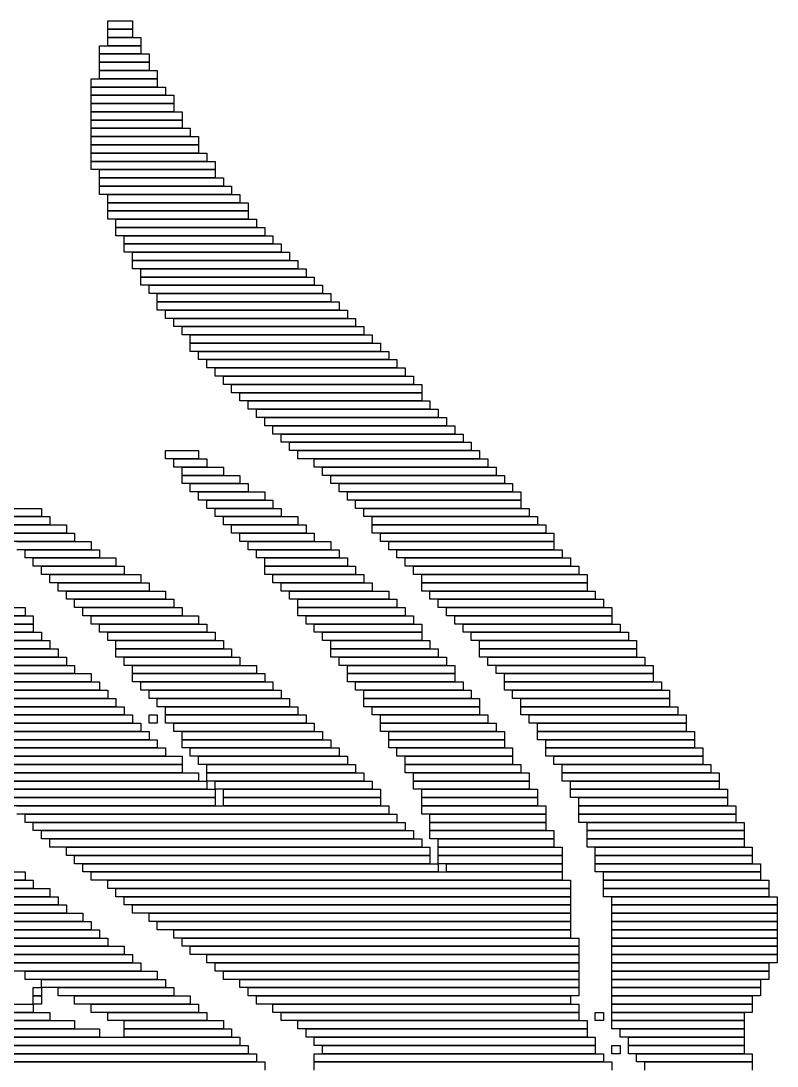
# Model space of a CAD drawing. Extents: x 326 to 677, y 277 to 748.
# Drawn here: x 490.5 to 582, y 620.5 to 747 of the extents above; entities that cross this region are included whole.
import ezdxf

# ---------------------------------------------------------------- set-up
doc = ezdxf.new("R2010")
doc.units = 0

msp = doc.modelspace()

# ---------------------------------------------------------------- linework, layer by layer
for p, q in [((501, 747), (504, 747)), ((501, 746), (501, 747)), ((504, 747), (504, 746)), ((504, 746), (501, 746)), ((501, 746), (504, 746)), ((501, 745), (501, 746)), ((504, 746), (504, 745)), ((500, 744), (505, 744)), ((500, 743), (500, 744)), ((504, 745), (501, 745)), ((501, 745), (505, 745)), ((501, 744), (501, 745)), ((505, 744), (501, 744)), ((505, 745), (505, 744)), ((505, 744), (505, 743)), ((505, 743), (500, 743)), ((500, 743), (506, 743)), ((500, 742), (500, 743)), ((506, 743), (506, 742)), ((506, 742), (500, 742)), ((500, 742), (506, 742)), ((500, 741), (500, 742)), ((506, 742), (506, 741)), ((506, 741), (500, 741)), ((500, 741), (507, 741)), ((500, 740), (500, 741)), ((507, 741), (507, 740)), ((499, 740), (507, 740)), ((499, 739), (499, 740)), ((507, 739), (499, 739)), ((499, 739), (508, 739)), ((499, 738), (499, 739)), ((507, 740), (500, 740)), ((507, 740), (507, 739)), ((508, 739), (508, 738)), ((508, 738), (499, 738)), ((499, 738), (509, 738)), ((499, 737), (499, 738)), ((509, 738), (509, 737)), ((509, 737), (499, 737)), ((499, 737), (509, 737)), ((499, 736), (499, 737)), ((509, 737), (509, 736)), ((509, 736), (499, 736)), ((499, 736), (510, 736)), ((499, 735), (499, 736)), ((510, 735), (499, 735)), ((499, 735), (510, 735)), ((499, 734), (499, 735)), ((510, 736), (510, 735)), ((510, 735), (510, 734)), ((510, 734), (499, 734)), ((499, 734), (511, 734)), ((499, 733), (499, 734)), ((511, 734), (511, 733)), ((511, 733), (499, 733)), ((499, 733), (512, 733)), ((499, 732), (499, 733)), ((512, 733), (512, 732)), ((512, 732), (499, 732)), ((499, 732), (512, 732)), ((499, 731), (499, 732)), ((512, 732), (512, 731)), ((512, 731), (499, 731)), ((499, 731), (513, 731)), ((499, 730), (499, 731)), ((513, 730), (499, 730)), ((499, 730), (514, 730)), ((499, 729), (499, 730)), ((513, 731), (513, 730)), ((514, 730), (514, 729)), ((514, 729), (499, 729)), ((500, 729), (514, 729)), ((500, 728), (500, 729)), ((514, 729), (514, 728)), ((514, 728), (500, 728)), ((500, 728), (515, 728)), ((500, 727), (500, 728)), ((515, 728), (515, 727)), ((515, 727), (500, 727)), ((500, 727), (516, 727)), ((500, 726), (500, 727)), ((516, 727), (516, 726)), ((516, 726), (500, 726)), ((501, 726), (517, 726)), ((501, 725), (501, 726)), ((517, 725), (501, 725)), ((501, 725), (518, 725)), ((501, 724), (501, 725)), ((517, 726), (517, 725)), ((518, 725), (518, 724)), ((518, 724), (501, 724)), ((501, 724), (518, 724)), ((501, 723), (501, 724)), ((518, 724), (518, 723)), ((518, 723), (501, 723)), ((502, 723), (519, 723)), ((502, 722), (502, 723)), ((519, 723), (519, 722)), ((519, 722), (502, 722)), ((502, 722), (520, 722)), ((502, 721), (502, 722)), ((520, 722), (520, 721)), ((520, 721), (502, 721)), ((503, 721), (521, 721)), ((503, 720), (503, 721)), ((521, 720), (503, 720)), ((503, 720), (522, 720)), ((503, 719), (503, 720)), ((521, 721), (521, 720)), ((522, 720), (522, 719)), ((522, 719), (503, 719)), ((504, 719), (523, 719)), ((504, 718), (504, 719)), ((523, 719), (523, 718)), ((523, 718), (504, 718)), ((504, 718), (524, 718)), ((504, 717), (504, 718)), ((524, 718), (524, 717)), ((524, 717), (504, 717)), ((505, 717), (525, 717)), ((505, 716), (505, 717)), ((525, 716), (505, 716)), ((505, 716), (526, 716)), ((505, 715), (505, 716)), ((525, 717), (525, 716)), ((526, 716), (526, 715)), ((526, 715), (505, 715)), ((506, 715), (527, 715)), ((506, 714), (506, 715)), ((527, 715), (527, 714)), ((527, 714), (506, 714)), ((507, 714), (528, 714)), ((507, 713), (507, 714)), ((528, 714), (528, 713)), ((528, 713), (507, 713)), ((507, 713), (529, 713)), ((507, 712), (507, 713)), ((529, 713), (529, 712)), ((529, 712), (507, 712)), ((508, 712), (530, 712)), ((508, 711), (508, 712)), ((530, 711), (508, 711)), ((509, 711), (531, 711)), ((509, 710), (509, 711)), ((530, 712), (530, 711)), ((531, 711), (531, 710)), ((531, 710), (509, 710)), ((510, 710), (532, 710)), ((510, 709), (510, 710)), ((532, 710), (532, 709)), ((532, 709), (510, 709)), ((511, 709), (533, 709)), ((511, 708), (511, 709)), ((533, 709), (533, 708)), ((533, 708), (511, 708)), ((511, 708), (534, 708)), ((511, 707), (511, 708)), ((534, 708), (534, 707)), ((534, 707), (511, 707)), ((512, 707), (535, 707)), ((512, 706), (512, 707)), ((535, 706), (512, 706)), ((513, 706), (536, 706)), ((513, 705), (513, 706)), ((535, 707), (535, 706)), ((536, 706), (536, 705)), ((536, 705), (513, 705)), ((514, 705), (537, 705)), ((514, 704), (514, 705)), ((537, 705), (537, 704)), ((537, 704), (514, 704)), ((515, 704), (538, 704)), ((515, 703), (515, 704)), ((538, 704), (538, 703)), ((538, 703), (515, 703)), ((516, 703), (539, 703)), ((516, 702), (516, 703)), ((539, 703), (539, 702)), ((539, 702), (516, 702)), ((517, 702), (539, 702)), ((517, 701), (517, 702)), ((539, 701), (517, 701)), ((518, 701), (540, 701)), ((518, 700), (518, 701)), ((539, 702), (539, 701)), ((540, 701), (540, 700)), ((540, 700), (518, 700)), ((519, 700), (541, 700)), ((519, 699), (519, 700)), ((541, 700), (541, 699)), ((541, 699), (519, 699)), ((520, 699), (542, 699)), ((520, 698), (520, 699)), ((542, 699), (542, 698)), ((542, 698), (520, 698)), ((521, 698), (543, 698)), ((521, 697), (521, 698)), ((543, 698), (543, 697)), ((543, 697), (521, 697)), ((522, 697), (544, 697)), ((522, 696), (522, 697)), ((544, 696), (522, 696)), ((523, 696), (545, 696)), ((523, 695), (523, 696)), ((544, 697), (544, 696)), ((545, 696), (545, 695)), ((508, 695), (512, 695)), ((508, 694), (508, 695)), ((512, 695), (512, 694)), ((545, 695), (523, 695)), ((524, 695), (546, 695)), ((524, 694), (524, 695)), ((546, 695), (546, 694)), ((512, 694), (508, 694)), ((509, 694), (513, 694)), ((509, 693), (509, 694)), ((513, 694), (513, 693)), ((546, 694), (524, 694)), ((526, 694), (547, 694)), ((526, 693), (526, 694)), ((547, 694), (547, 693)), ((513, 693), (509, 693)), ((510, 693), (515, 693)), ((510, 692), (510, 693)), ((515, 692), (510, 692)), ((510, 692), (517, 692)), ((510, 691), (510, 692)), ((515, 693), (515, 692)), ((517, 692), (517, 691)), ((547, 693), (526, 693)), ((527, 693), (548, 693)), ((527, 692), (527, 693)), ((548, 692), (527, 692)), ((528, 692), (549, 692)), ((528, 691), (528, 692)), ((548, 693), (548, 692)), ((549, 692), (549, 691)), ((517, 691), (510, 691)), ((511, 691), (518, 691)), ((511, 690), (511, 691)), ((518, 691), (518, 690)), ((549, 691), (528, 691)), ((529, 691), (550, 691)), ((529, 690), (529, 691)), ((550, 691), (550, 690)), ((518, 690), (511, 690)), ((512, 690), (520, 690)), ((512, 689), (512, 690)), ((520, 690), (520, 689)), ((550, 690), (529, 690)), ((530, 690), (551, 690)), ((530, 689), (530, 690)), ((551, 690), (551, 689)), ((520, 689), (512, 689)), ((513, 689), (521, 689)), ((513, 688), (513, 689)), ((521, 689), (521, 688)), ((551, 689), (530, 689)), ((531, 689), (551, 689)), ((531, 688), (531, 689)), ((551, 689), (551, 688)), ((486, 688), (493, 688)), ((493, 687), (486, 687)), ((487, 687), (494, 687)), ((493, 688), (493, 687)), ((494, 687), (494, 686)), ((521, 688), (513, 688)), ((514, 688), (522, 688)), ((514, 687), (514, 688)), ((522, 687), (514, 687)), ((515, 687), (524, 687)), ((515, 686), (515, 687)), ((522, 688), (522, 687)), ((524, 687), (524, 686)), ((551, 688), (531, 688)), ((532, 688), (552, 688)), ((532, 687), (532, 688)), ((552, 687), (532, 687)), ((533, 687), (553, 687)), ((533, 686), (533, 687)), ((552, 688), (552, 687)), ((553, 687), (553, 686)), ((494, 686), (487, 686)), ((488, 686), (496, 686)), ((496, 686), (496, 685)), ((524, 686), (515, 686)), ((516, 686), (525, 686)), ((516, 685), (516, 686)), ((525, 686), (525, 685)), ((553, 686), (533, 686)), ((533, 686), (554, 686)), ((533, 685), (533, 686)), ((554, 686), (554, 685)), ((496, 685), (488, 685)), ((489, 685), (497, 685)), ((497, 685), (497, 684)), ((525, 685), (516, 685)), ((517, 685), (526, 685)), ((517, 684), (517, 685)), ((526, 685), (526, 684)), ((554, 685), (533, 685)), ((534, 685), (555, 685)), ((534, 684), (534, 685)), ((555, 685), (555, 684)), ((497, 684), (489, 684)), ((490, 684), (499, 684)), ((499, 684), (499, 683)), ((526, 684), (517, 684)), ((518, 684), (528, 684)), ((518, 683), (518, 684)), ((528, 684), (528, 683)), ((555, 684), (534, 684)), ((535, 684), (555, 684)), ((535, 683), (535, 684)), ((555, 684), (555, 683)), ((499, 683), (490, 683)), ((491, 683), (500, 683)), ((491, 682), (491, 683)), ((500, 682), (491, 682)), ((492, 682), (502, 682)), ((492, 681), (492, 682)), ((500, 683), (500, 682)), ((502, 682), (502, 681)), ((528, 683), (518, 683)), ((519, 683), (529, 683)), ((519, 682), (519, 683)), ((529, 682), (519, 682)), ((520, 682), (530, 682)), ((520, 681), (520, 682)), ((529, 683), (529, 682)), ((530, 682), (530, 681)), ((555, 683), (535, 683)), ((536, 683), (556, 683)), ((536, 682), (536, 683)), ((556, 682), (536, 682)), ((537, 682), (557, 682)), ((537, 681), (537, 682)), ((556, 683), (556, 682)), ((557, 682), (557, 681)), ((502, 681), (492, 681)), ((493, 681), (503, 681)), ((493, 680), (493, 681)), ((503, 681), (503, 680)), ((530, 681), (520, 681)), ((520, 681), (531, 681)), ((520, 680), (520, 681)), ((531, 681), (531, 680)), ((557, 681), (537, 681)), ((538, 681), (558, 681)), ((538, 680), (538, 681)), ((558, 681), (558, 680)), ((503, 680), (493, 680)), ((494, 680), (505, 680)), ((494, 679), (494, 680)), ((505, 680), (505, 679)), ((531, 680), (520, 680)), ((521, 680), (532, 680)), ((521, 679), (521, 680)), ((532, 680), (532, 679)), ((558, 680), (538, 680)), ((539, 680), (559, 680)), ((539, 679), (539, 680)), ((559, 680), (559, 679)), ((505, 679), (494, 679)), ((495, 679), (506, 679)), ((495, 678), (495, 679)), ((506, 679), (506, 678)), ((532, 679), (521, 679)), ((522, 679), (533, 679)), ((522, 678), (522, 679)), ((533, 679), (533, 678)), ((559, 679), (539, 679)), ((539, 679), (559, 679)), ((539, 678), (539, 679)), ((559, 679), (559, 678)), ((506, 678), (495, 678)), ((496, 678), (508, 678)), ((496, 677), (496, 678)), ((508, 677), (496, 677)), ((497, 677), (509, 677)), ((497, 676), (497, 677)), ((508, 678), (508, 677)), ((509, 677), (509, 676)), ((533, 678), (522, 678)), ((523, 678), (535, 678)), ((523, 677), (523, 678)), ((535, 677), (523, 677)), ((524, 677), (536, 677)), ((524, 676), (524, 677)), ((535, 678), (535, 677)), ((536, 677), (536, 676)), ((559, 678), (539, 678)), ((540, 678), (560, 678)), ((540, 677), (540, 678)), ((560, 677), (540, 677)), ((541, 677), (561, 677)), ((541, 676), (541, 677)), ((560, 678), (560, 677)), ((561, 677), (561, 676)), ((466, 676), (491, 676)), ((491, 676), (491, 675)), ((509, 676), (497, 676)), ((498, 676), (510, 676)), ((498, 675), (498, 676)), ((510, 676), (510, 675)), ((536, 676), (524, 676)), ((524, 676), (537, 676)), ((524, 675), (524, 676)), ((537, 676), (537, 675)), ((561, 676), (541, 676)), ((542, 676), (562, 676)), ((542, 675), (542, 676)), ((562, 676), (562, 675)), ((491, 675), (466, 675)), ((467, 675), (492, 675)), ((492, 675), (492, 674)), ((510, 675), (498, 675)), ((499, 675), (512, 675)), ((499, 674), (499, 675)), ((512, 675), (512, 674)), ((537, 675), (524, 675)), ((525, 675), (538, 675)), ((525, 674), (525, 675)), ((538, 675), (538, 674)), ((562, 675), (542, 675)), ((543, 675), (562, 675)), ((543, 674), (543, 675)), ((562, 675), (562, 674)), ((492, 674), (467, 674)), ((468, 674), (492, 674)), ((492, 673), (468, 673)), ((469, 673), (493, 673)), ((492, 674), (492, 673)), ((493, 673), (493, 672)), ((512, 674), (499, 674)), ((500, 674), (513, 674)), ((500, 673), (500, 674)), ((513, 673), (500, 673)), ((501, 673), (514, 673)), ((501, 672), (501, 673)), ((513, 674), (513, 673)), ((514, 673), (514, 672)), ((538, 674), (525, 674)), ((526, 674), (539, 674)), ((526, 673), (526, 674)), ((539, 673), (526, 673)), ((527, 673), (539, 673)), ((527, 672), (527, 673)), ((539, 674), (539, 673)), ((539, 673), (539, 672)), ((562, 674), (543, 674)), ((544, 674), (563, 674)), ((544, 673), (544, 674)), ((563, 673), (544, 673)), ((545, 673), (564, 673)), ((545, 672), (545, 673)), ((563, 674), (563, 673)), ((564, 673), (564, 672)), ((493, 672), (469, 672)), ((470, 672), (494, 672)), ((494, 672), (494, 671)), ((514, 672), (501, 672)), ((502, 672), (515, 672)), ((502, 671), (502, 672)), ((515, 672), (515, 671)), ((539, 672), (527, 672)), ((528, 672), (540, 672)), ((528, 671), (528, 672)), ((540, 672), (540, 671)), ((564, 672), (545, 672)), ((546, 672), (565, 672)), ((546, 671), (546, 672)), ((565, 672), (565, 671)), ((494, 671), (470, 671)), ((471, 671), (495, 671)), ((495, 671), (495, 670)), ((515, 671), (502, 671)), ((502, 671), (516, 671)), ((502, 670), (502, 671)), ((516, 671), (516, 670)), ((540, 671), (528, 671)), ((528, 671), (541, 671)), ((528, 670), (528, 671)), ((541, 671), (541, 670)), ((565, 671), (546, 671)), ((546, 671), (565, 671)), ((546, 670), (546, 671)), ((565, 671), (565, 670)), ((495, 670), (471, 670)), ((471, 670), (496, 670)), ((496, 670), (496, 669)), ((516, 670), (502, 670)), ((503, 670), (517, 670)), ((503, 669), (503, 670)), ((517, 670), (517, 669)), ((541, 670), (528, 670)), ((529, 670), (542, 670)), ((529, 669), (529, 670)), ((542, 670), (542, 669)), ((565, 670), (546, 670)), ((547, 670), (566, 670)), ((547, 669), (547, 670)), ((566, 670), (566, 669)), ((496, 669), (471, 669)), ((472, 669), (497, 669)), ((497, 668), (472, 668)), ((473, 668), (499, 668)), ((497, 669), (497, 668)), ((499, 668), (499, 667)), ((517, 669), (503, 669)), ((504, 669), (519, 669)), ((504, 668), (504, 669)), ((519, 668), (504, 668)), ((504, 668), (520, 668)), ((504, 667), (504, 668)), ((519, 669), (519, 668)), ((520, 668), (520, 667)), ((542, 669), (529, 669)), ((530, 669), (543, 669)), ((530, 668), (530, 669)), ((543, 668), (530, 668)), ((530, 668), (543, 668)), ((530, 667), (530, 668)), ((543, 669), (543, 668)), ((543, 668), (543, 667)), ((566, 669), (547, 669)), ((548, 669), (567, 669)), ((548, 668), (548, 669)), ((567, 668), (548, 668)), ((549, 668), (567, 668)), ((549, 667), (549, 668)), ((567, 669), (567, 668)), ((567, 668), (567, 667)), ((499, 667), (473, 667)), ((474, 667), (500, 667)), ((500, 667), (500, 666)), ((520, 667), (504, 667)), ((505, 667), (521, 667)), ((505, 666), (505, 667)), ((521, 667), (521, 666)), ((543, 667), (530, 667)), ((531, 667), (544, 667)), ((531, 666), (531, 667)), ((544, 667), (544, 666)), ((567, 667), (549, 667)), ((549, 667), (568, 667)), ((549, 666), (549, 667)), ((568, 667), (568, 666)), ((500, 666), (474, 666)), ((475, 666), (501, 666)), ((501, 666), (501, 665)), ((521, 666), (505, 666)), ((506, 666), (522, 666)), ((506, 665), (506, 666)), ((522, 666), (522, 665)), ((544, 666), (531, 666)), ((532, 666), (545, 666)), ((532, 665), (532, 666)), ((545, 666), (545, 665)), ((568, 666), (549, 666)), ((550, 666), (569, 666)), ((550, 665), (550, 666)), ((569, 666), (569, 665)), ((501, 665), (475, 665)), ((476, 665), (502, 665)), ((502, 665), (502, 664)), ((522, 665), (506, 665)), ((507, 665), (523, 665)), ((507, 664), (507, 665)), ((523, 665), (523, 664)), ((545, 665), (532, 665)), ((532, 665), (546, 665)), ((532, 664), (532, 665)), ((546, 665), (546, 664)), ((569, 665), (550, 665)), ((551, 665), (569, 665)), ((551, 664), (551, 665)), ((569, 665), (569, 664)), ((502, 664), (476, 664)), ((477, 664), (503, 664)), ((503, 663), (477, 663)), ((478, 663), (504, 663)), ((503, 664), (503, 663)), ((504, 663), (504, 662)), ((506, 663), (507, 663)), ((506, 662), (506, 663)), ((523, 664), (507, 664)), ((507, 663), (507, 662)), ((508, 664), (524, 664)), ((508, 663), (508, 664)), ((524, 663), (508, 663)), ((508, 663), (525, 663)), ((508, 662), (508, 663)), ((524, 664), (524, 663)), ((525, 663), (525, 662)), ((546, 664), (532, 664)), ((533, 664), (546, 664)), ((533, 663), (533, 664)), ((546, 663), (533, 663)), ((534, 663), (547, 663)), ((534, 662), (534, 663)), ((546, 664), (546, 663)), ((547, 663), (547, 662)), ((569, 664), (551, 664)), ((551, 664), (570, 664)), ((551, 663), (551, 664)), ((570, 663), (551, 663)), ((552, 663), (571, 663)), ((552, 662), (552, 663)), ((570, 664), (570, 663)), ((571, 663), (571, 662)), ((504, 662), (478, 662)), ((479, 662), (505, 662)), ((505, 662), (505, 661)), ((507, 662), (506, 662)), ((525, 662), (508, 662)), ((509, 662), (526, 662)), ((509, 661), (509, 662)), ((526, 662), (526, 661)), ((547, 662), (534, 662)), ((534, 662), (548, 662)), ((534, 661), (534, 662)), ((548, 662), (548, 661)), ((571, 662), (552, 662)), ((553, 662), (571, 662)), ((553, 661), (553, 662)), ((571, 662), (571, 661)), ((505, 661), (479, 661)), ((480, 661), (506, 661)), ((506, 661), (506, 660)), ((526, 661), (509, 661)), ((510, 661), (527, 661)), ((510, 660), (510, 661)), ((527, 661), (527, 660)), ((548, 661), (534, 661)), ((535, 661), (549, 661)), ((535, 660), (535, 661)), ((549, 661), (549, 660)), ((571, 661), (553, 661)), ((553, 661), (572, 661)), ((553, 660), (553, 661)), ((572, 661), (572, 660)), ((506, 660), (480, 660)), ((481, 660), (507, 660)), ((507, 660), (507, 659)), ((527, 660), (510, 660)), ((510, 660), (528, 660)), ((510, 659), (510, 660)), ((528, 660), (528, 659)), ((549, 660), (535, 660)), ((535, 660), (549, 660)), ((535, 659), (535, 660)), ((549, 660), (549, 659)), ((572, 660), (553, 660)), ((554, 660), (572, 660)), ((554, 659), (554, 660)), ((572, 660), (572, 659)), ((507, 659), (481, 659)), ((482, 659), (508, 659)), ((508, 658), (482, 658)), ((483, 658), (510, 658)), ((508, 659), (508, 658)), ((528, 659), (510, 659)), ((510, 658), (510, 657)), ((511, 659), (529, 659)), ((511, 658), (511, 659)), ((529, 658), (511, 658)), ((512, 658), (530, 658)), ((512, 657), (512, 658)), ((529, 659), (529, 658)), ((530, 658), (530, 657)), ((549, 659), (535, 659)), ((536, 659), (550, 659)), ((536, 658), (536, 659)), ((550, 658), (536, 658)), ((537, 658), (550, 658)), ((537, 657), (537, 658)), ((550, 659), (550, 658)), ((550, 658), (550, 657)), ((572, 659), (554, 659)), ((554, 659), (573, 659)), ((554, 658), (554, 659)), ((573, 658), (554, 658)), ((555, 658), (573, 658)), ((555, 657), (555, 658)), ((573, 659), (573, 658)), ((573, 658), (573, 657)), ((510, 657), (483, 657)), ((484, 657), (510, 657)), ((510, 657), (510, 656)), ((530, 657), (512, 657)), ((513, 657), (531, 657)), ((513, 656), (513, 657)), ((531, 657), (531, 656)), ((550, 657), (537, 657)), ((537, 657), (551, 657)), ((537, 656), (537, 657)), ((551, 657), (551, 656)), ((573, 657), (555, 657)), ((556, 657), (574, 657)), ((556, 656), (556, 657)), ((574, 657), (574, 656)), ((510, 656), (484, 656)), ((485, 656), (512, 656)), ((512, 656), (512, 655)), ((531, 656), (513, 656)), ((513, 656), (532, 656)), ((513, 655), (513, 656)), ((532, 656), (532, 655)), ((551, 656), (537, 656)), ((538, 656), (552, 656)), ((538, 655), (538, 656)), ((552, 656), (552, 655)), ((574, 656), (556, 656)), ((556, 656), (575, 656)), ((556, 655), (556, 656)), ((575, 656), (575, 655)), ((512, 655), (485, 655)), ((486, 655), (513, 655)), ((532, 655), (513, 655)), ((513, 655), (513, 654)), ((514, 655), (533, 655)), ((514, 654), (514, 655)), ((533, 655), (533, 654)), ((552, 655), (538, 655)), ((538, 655), (552, 655)), ((538, 654), (538, 655)), ((552, 655), (552, 654)), ((575, 655), (556, 655)), ((557, 655), (575, 655)), ((557, 654), (557, 655)), ((575, 655), (575, 654)), ((513, 654), (486, 654)), ((487, 654), (514, 654)), ((514, 653), (487, 653)), ((489, 653), (514, 653)), ((533, 654), (514, 654)), ((514, 654), (514, 653)), ((514, 653), (514, 652)), ((515, 654), (534, 654)), ((515, 653), (515, 654)), ((534, 653), (515, 653)), ((515, 653), (534, 653)), ((515, 652), (515, 653)), ((534, 654), (534, 653)), ((534, 653), (534, 652)), ((552, 654), (538, 654)), ((539, 654), (553, 654)), ((539, 653), (539, 654)), ((553, 653), (539, 653)), ((539, 653), (553, 653)), ((539, 652), (539, 653)), ((553, 654), (553, 653)), ((553, 653), (553, 652)), ((575, 654), (557, 654)), ((557, 654), (576, 654)), ((557, 653), (557, 654)), ((576, 653), (557, 653)), ((558, 653), (576, 653)), ((558, 652), (558, 653)), ((576, 654), (576, 653)), ((576, 653), (576, 652)), ((514, 652), (489, 652)), ((490, 652), (535, 652)), ((534, 652), (515, 652)), ((535, 652), (535, 651)), ((553, 652), (539, 652)), ((539, 652), (554, 652)), ((539, 651), (539, 652)), ((554, 652), (554, 651)), ((576, 652), (558, 652)), ((558, 652), (577, 652)), ((558, 651), (558, 652)), ((577, 652), (577, 651)), ((535, 651), (490, 651)), ((491, 651), (536, 651)), ((491, 650), (491, 651)), ((536, 651), (536, 650)), ((554, 651), (539, 651)), ((540, 651), (554, 651)), ((540, 650), (540, 651)), ((554, 651), (554, 650)), ((577, 651), (558, 651)), ((558, 651), (577, 651)), ((558, 650), (558, 651)), ((577, 651), (577, 650)), ((536, 650), (491, 650)), ((492, 650), (537, 650)), ((492, 649), (492, 650)), ((537, 649), (492, 649)), ((493, 649), (538, 649)), ((493, 648), (493, 649)), ((537, 650), (537, 649)), ((538, 649), (538, 648)), ((554, 650), (540, 650)), ((540, 650), (554, 650)), ((540, 649), (540, 650)), ((554, 649), (540, 649)), ((540, 649), (555, 649)), ((540, 648), (540, 649)), ((554, 650), (554, 649)), ((555, 649), (555, 648)), ((577, 650), (558, 650)), ((559, 650), (578, 650)), ((559, 649), (559, 650)), ((578, 649), (559, 649)), ((559, 649), (578, 649)), ((559, 648), (559, 649)), ((578, 650), (578, 649)), ((578, 649), (578, 648)), ((538, 648), (493, 648)), ((494, 648), (539, 648)), ((494, 647), (494, 648)), ((539, 648), (539, 647)), ((555, 648), (540, 648)), ((541, 648), (555, 648)), ((541, 647), (541, 648)), ((555, 648), (555, 647)), ((578, 648), (559, 648)), ((559, 648), (578, 648)), ((559, 647), (559, 648)), ((578, 648), (578, 647)), ((539, 647), (494, 647)), ((496, 647), (540, 647)), ((496, 646), (496, 647)), ((540, 647), (540, 646)), ((555, 647), (541, 647)), ((541, 647), (556, 647)), ((541, 646), (541, 647)), ((556, 647), (556, 646)), ((578, 647), (559, 647)), ((560, 647), (579, 647)), ((560, 646), (560, 647)), ((579, 647), (579, 646)), ((540, 646), (496, 646)), ((497, 646), (540, 646)), ((497, 645), (497, 646)), ((540, 646), (540, 645)), ((556, 646), (541, 646)), ((541, 646), (556, 646)), ((541, 645), (541, 646)), ((556, 646), (556, 645)), ((579, 646), (560, 646)), ((560, 646), (579, 646)), ((560, 645), (560, 646)), ((579, 646), (579, 645)), ((469, 644), (491, 644)), ((491, 644), (491, 643)), ((540, 645), (497, 645)), ((498, 645), (541, 645)), ((498, 644), (498, 645)), ((541, 644), (498, 644)), ((499, 644), (556, 644)), ((499, 643), (499, 644)), ((556, 645), (541, 645)), ((541, 645), (541, 644)), ((542, 645), (556, 645)), ((542, 644), (542, 645)), ((556, 644), (542, 644)), ((556, 645), (556, 644)), ((556, 644), (556, 643)), ((579, 645), (560, 645)), ((560, 645), (580, 645)), ((560, 644), (560, 645)), ((580, 644), (560, 644)), ((561, 644), (580, 644)), ((561, 643), (561, 644)), ((580, 645), (580, 644)), ((580, 644), (580, 643)), ((491, 643), (469, 643)), ((471, 643), (492, 643)), ((492, 643), (492, 642)), ((556, 643), (499, 643)), ((501, 643), (557, 643)), ((501, 642), (501, 643)), ((557, 643), (557, 642)), ((580, 643), (561, 643)), ((561, 643), (581, 643)), ((561, 642), (561, 643)), ((581, 643), (581, 642)), ((492, 642), (471, 642)), ((473, 642), (494, 642)), ((494, 642), (494, 641)), ((557, 642), (501, 642)), ((502, 642), (557, 642)), ((502, 641), (502, 642)), ((557, 642), (557, 641)), ((581, 642), (561, 642)), ((561, 642), (581, 642)), ((561, 641), (561, 642)), ((581, 642), (581, 641)), ((494, 641), (473, 641)), ((474, 641), (495, 641)), ((495, 641), (495, 640)), ((557, 641), (502, 641)), ((503, 641), (557, 641)), ((503, 640), (503, 641)), ((557, 641), (557, 640)), ((581, 641), (561, 641)), ((562, 641), (582, 641)), ((562, 640), (562, 641)), ((582, 641), (582, 640)), ((495, 640), (474, 640)), ((476, 640), (496, 640)), ((496, 639), (476, 639)), ((478, 639), (498, 639)), ((496, 640), (496, 639)), ((498, 639), (498, 638)), ((557, 640), (503, 640)), ((504, 640), (557, 640)), ((504, 639), (504, 640)), ((557, 639), (504, 639)), ((506, 639), (557, 639)), ((506, 638), (506, 639)), ((557, 640), (557, 639)), ((557, 639), (557, 638)), ((582, 640), (562, 640)), ((562, 640), (582, 640)), ((562, 639), (562, 640)), ((582, 639), (562, 639)), ((562, 639), (582, 639)), ((562, 638), (562, 639)), ((582, 640), (582, 639)), ((582, 639), (582, 638)), ((498, 638), (478, 638)), ((480, 638), (499, 638)), ((499, 638), (499, 637)), ((557, 638), (506, 638)), ((507, 638), (557, 638)), ((507, 637), (507, 638)), ((557, 638), (557, 637)), ((582, 638), (562, 638)), ((562, 638), (582, 638)), ((562, 637), (562, 638)), ((582, 638), (582, 637)), ((499, 637), (480, 637)), ((481, 637), (500, 637)), ((500, 637), (500, 636)), ((557, 637), (507, 637)), ((509, 637), (557, 637)), ((509, 636), (509, 637)), ((557, 637), (557, 636)), ((582, 637), (562, 637)), ((562, 637), (582, 637)), ((562, 636), (562, 637)), ((582, 637), (582, 636)), ((500, 636), (481, 636)), ((483, 636), (501, 636)), ((501, 636), (501, 635)), ((557, 636), (509, 636)), ((510, 636), (558, 636)), ((510, 635), (510, 636)), ((558, 636), (558, 635)), ((582, 636), (562, 636)), ((562, 636), (582, 636)), ((562, 635), (562, 636)), ((582, 636), (582, 635)), ((501, 635), (483, 635)), ((485, 635), (503, 635)), ((503, 634), (485, 634)), ((487, 634), (504, 634)), ((503, 635), (503, 634)), ((504, 634), (504, 633)), ((558, 635), (510, 635)), ((511, 635), (558, 635)), ((511, 634), (511, 635)), ((558, 634), (511, 634)), ((513, 634), (558, 634)), ((513, 633), (513, 634)), ((558, 635), (558, 634)), ((558, 634), (558, 633)), ((582, 635), (562, 635)), ((562, 635), (582, 635)), ((562, 634), (562, 635)), ((582, 634), (562, 634)), ((562, 634), (582, 634)), ((562, 633), (562, 634)), ((582, 635), (582, 634)), ((582, 634), (582, 633)), ((504, 633), (487, 633)), ((489, 633), (505, 633)), ((505, 633), (505, 632)), ((558, 633), (513, 633)), ((514, 633), (558, 633)), ((514, 632), (514, 633)), ((558, 633), (558, 632)), ((582, 633), (562, 633)), ((562, 633), (581, 633)), ((562, 632), (562, 633)), ((581, 633), (581, 632)), ((505, 632), (489, 632)), ((491, 632), (507, 632)), ((491, 631), (491, 632)), ((507, 632), (507, 631)), ((558, 632), (514, 632)), ((515, 632), (558, 632)), ((515, 631), (515, 632)), ((558, 632), (558, 631)), ((581, 632), (562, 632)), ((562, 632), (581, 632)), ((562, 631), (562, 632)), ((581, 632), (581, 631)), ((507, 631), (491, 631)), ((492, 630), (493, 630)), ((492, 629), (492, 630)), ((493, 631), (508, 631)), ((493, 630), (493, 631)), ((508, 630), (493, 630)), ((493, 630), (493, 629)), ((495, 630), (509, 630)), ((495, 629), (495, 630)), ((508, 631), (508, 630)), ((509, 630), (509, 629)), ((558, 631), (515, 631)), ((517, 631), (558, 631)), ((517, 630), (517, 631)), ((558, 630), (517, 630)), ((518, 630), (558, 630)), ((518, 629), (518, 630)), ((558, 631), (558, 630)), ((558, 630), (558, 629)), ((581, 631), (562, 631)), ((562, 631), (580, 631)), ((562, 630), (562, 631)), ((580, 630), (562, 630)), ((562, 630), (580, 630)), ((562, 629), (562, 630)), ((580, 631), (580, 630)), ((580, 630), (580, 629)), ((493, 629), (492, 629)), ((492, 629), (493, 629)), ((492, 628), (492, 629)), ((493, 629), (493, 628)), ((509, 629), (495, 629)), ((497, 629), (511, 629)), ((497, 628), (497, 629)), ((511, 629), (511, 628)), ((558, 629), (518, 629)), ((519, 629), (557, 629)), ((519, 628), (519, 629)), ((557, 629), (557, 628)), ((580, 629), (562, 629)), ((562, 629), (579, 629)), ((562, 628), (562, 629)), ((579, 629), (579, 628)), ((444, 628), (492, 628)), ((493, 628), (492, 628)), ((492, 628), (492, 627)), ((511, 628), (497, 628)), ((499, 628), (512, 628)), ((499, 627), (499, 628)), ((512, 628), (512, 627)), ((557, 628), (519, 628)), ((521, 628), (558, 628)), ((521, 627), (521, 628)), ((558, 628), (558, 627)), ((579, 628), (562, 628)), ((562, 628), (579, 628)), ((562, 627), (562, 628)), ((579, 628), (579, 627)), ((492, 627), (444, 627)), ((446, 627), (494, 627)), ((494, 627), (494, 626)), ((512, 627), (499, 627)), ((501, 627), (513, 627)), ((501, 626), (501, 627)), ((513, 627), (513, 626)), ((558, 627), (521, 627)), ((522, 627), (558, 627)), ((522, 626), (522, 627)), ((558, 627), (558, 626)), ((560, 627), (561, 627)), ((560, 626), (560, 627)), ((561, 627), (561, 626)), ((579, 627), (562, 627)), ((562, 627), (578, 627)), ((562, 626), (562, 627)), ((578, 627), (578, 626)), ((494, 626), (446, 626)), ((448, 626), (497, 626)), ((497, 625), (448, 625)), ((450, 625), (500, 625)), ((497, 626), (497, 625)), ((500, 625), (500, 624)), ((513, 626), (501, 626)), ((503, 626), (515, 626)), ((503, 625), (503, 626)), ((515, 625), (503, 625)), ((503, 625), (516, 625)), ((503, 624), (503, 625)), ((515, 626), (515, 625)), ((516, 625), (516, 624)), ((558, 626), (522, 626)), ((524, 626), (559, 626)), ((524, 625), (524, 626)), ((559, 625), (524, 625)), ((525, 625), (559, 625)), ((525, 624), (525, 625)), ((559, 626), (559, 625)), ((559, 625), (559, 624)), ((561, 626), (560, 626)), ((578, 626), (562, 626)), ((562, 626), (578, 626)), ((562, 625), (562, 626)), ((578, 625), (562, 625)), ((563, 625), (578, 625)), ((563, 624), (563, 625)), ((578, 626), (578, 625)), ((578, 625), (578, 624)), ((500, 624), (450, 624)), ((452, 624), (517, 624)), ((516, 624), (503, 624)), ((517, 624), (517, 623)), ((559, 624), (525, 624)), ((526, 624), (560, 624)), ((526, 623), (526, 624)), ((560, 624), (560, 623)), ((578, 624), (563, 624)), ((564, 624), (578, 624)), ((564, 623), (564, 624)), ((578, 624), (578, 623)), ((517, 623), (452, 623)), ((454, 623), (518, 623)), ((518, 623), (518, 622)), ((560, 623), (526, 623)), ((527, 623), (560, 623)), ((527, 622), (527, 623)), ((560, 623), (560, 622)), ((562, 623), (563, 623)), ((562, 622), (562, 623)), ((563, 623), (563, 622)), ((578, 623), (564, 623)), ((564, 623), (578, 623)), ((564, 622), (564, 623)), ((578, 623), (578, 622)), ((518, 622), (454, 622)), ((456, 622), (519, 622)), ((519, 622), (519, 621)), ((526, 622), (561, 622)), ((526, 621), (526, 622)), ((560, 622), (527, 622)), ((561, 622), (561, 621)), ((563, 622), (562, 622)), ((578, 622), (564, 622)), ((565, 622), (579, 622)), ((565, 621), (565, 622)), ((579, 622), (579, 621)), ((519, 621), (456, 621)), ((459, 621), (520, 621)), ((520, 621), (520, 620)), ((561, 621), (526, 621)), ((526, 621), (562, 621)), ((526, 620), (526, 621)), ((562, 621), (562, 620)), ((579, 621), (565, 621)), ((566, 621), (579, 621)), ((566, 620), (566, 621)), ((579, 621), (579, 620))]:
    msp.add_line(p, q)

doc.saveas('drawing.dxf')
